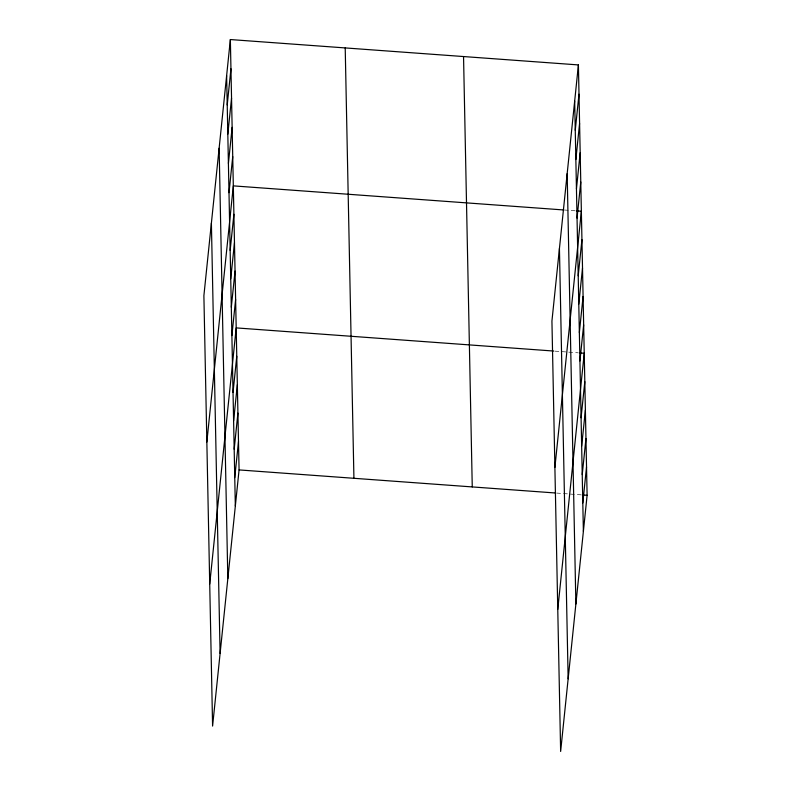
<?xml version="1.0" encoding="UTF-8"?>
<svg xmlns="http://www.w3.org/2000/svg" width="791" height="791" viewBox="0 0 791 791"><rect width="100%" height="100%" fill="white"/><g stroke="black" fill="none" stroke-linecap="round" stroke-linejoin="round"><path stroke-width="0.59" stroke-dasharray="3.96 2.97" d="M564.26 210.001L575.255 210.802M554.916 351.135L578.132 352.826M556.567 493.07L580.999 494.85"/><path stroke-width="1.19" d="M230.359 39.55L203.89 295.705L212.591 726.079L239.07 469.923L230.359 39.55L578.409 64.921L587.11 495.295L560.641 751.45L551.93 321.077L578.409 64.921M227.225 104.906L230.952 68.817M227.818 134.163L231.545 98.084M228.411 163.43L232.139 127.341M229.004 192.697L232.732 156.608M206.846 442.031L233.325 185.875L563.034 209.912M230.161 250.371L233.899 214.282M230.745 278.768L234.472 242.689M231.318 307.175L235.046 271.086M231.892 335.582L235.619 299.492M209.724 584.055L236.193 327.899L553.69 351.046M233.038 392.385L236.766 356.306M233.612 420.792L237.34 384.703M234.185 449.199L237.913 413.11M234.759 477.606L238.496 441.516M575.265 130.278L578.992 94.188M575.858 159.535L579.585 123.455M576.451 188.802L580.179 152.722M577.044 218.069L580.772 181.979M554.896 467.402L581.365 211.246L576.481 210.89M578.211 275.743L581.939 239.653M578.785 304.14L582.512 268.06M579.358 332.546L583.086 296.467M579.932 360.953L583.659 324.864M557.764 609.426L584.242 353.27L579.348 352.915M581.078 417.767L584.816 381.677M581.662 446.164L585.389 410.084M582.235 474.57L585.963 438.481M582.809 502.977L586.536 466.888M239.07 469.923L555.341 492.981M582.225 494.939L587.11 495.295M574.671 101.011L583.382 531.384M567.167 173.634L575.878 604.008M559.435 248.453L568.146 678.826M463.546 56.547L472.257 486.92M345.212 47.925L353.923 478.298M226.631 75.639L235.332 506.003M219.127 148.263L227.828 578.626M211.395 223.082L220.096 653.455"/></g></svg>
